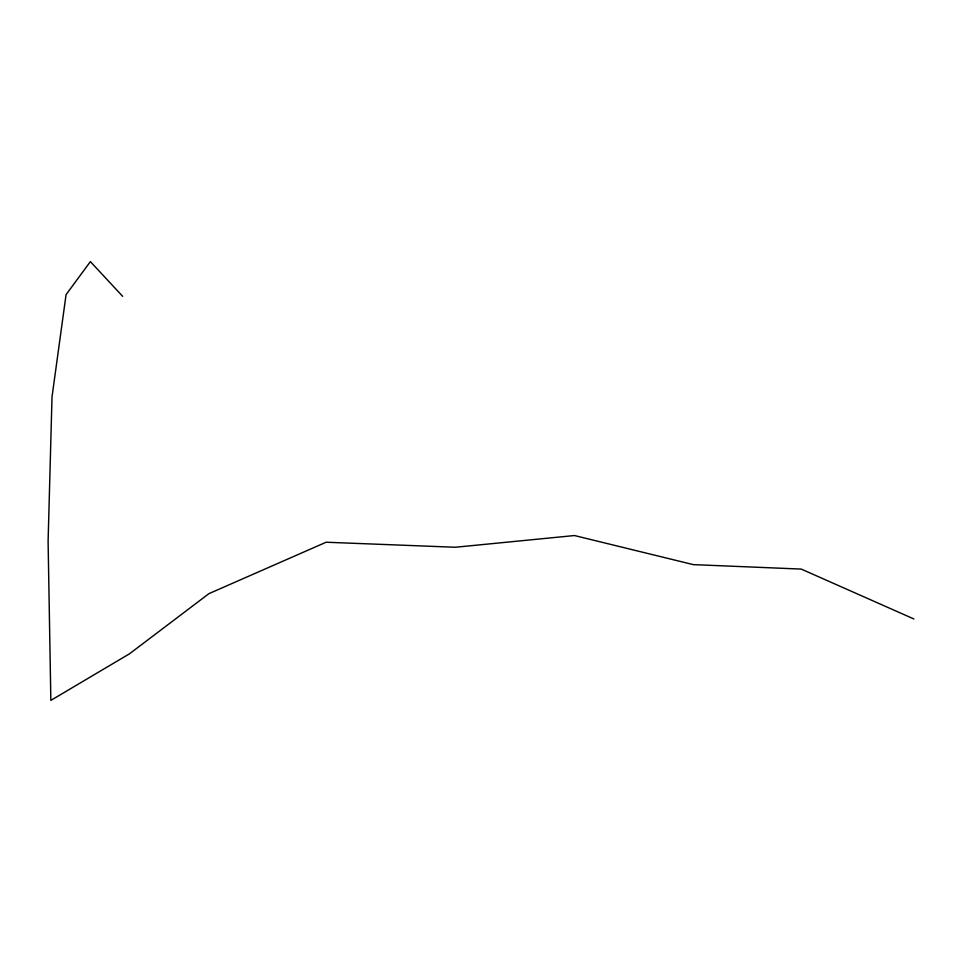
<?xml version="1.0" encoding="UTF-8"?>
<svg xmlns="http://www.w3.org/2000/svg" width="962" height="962" viewBox="0 0 962 962"><rect width="100%" height="100%" fill="white"/><g stroke="black" fill="none" stroke-linecap="round" stroke-linejoin="round"><path stroke-width="1.44" d="M913.9 618.975L801.238 569.083L693.301 564.622L574.47 535.545L455.315 547.258L326.142 542.231L208.946 593.638L129.557 653.763L50.854 700.384L48.1 541.522L52.008 397.017L66.065 294.661L90.38 261.616L122.679 296.356"/></g></svg>
